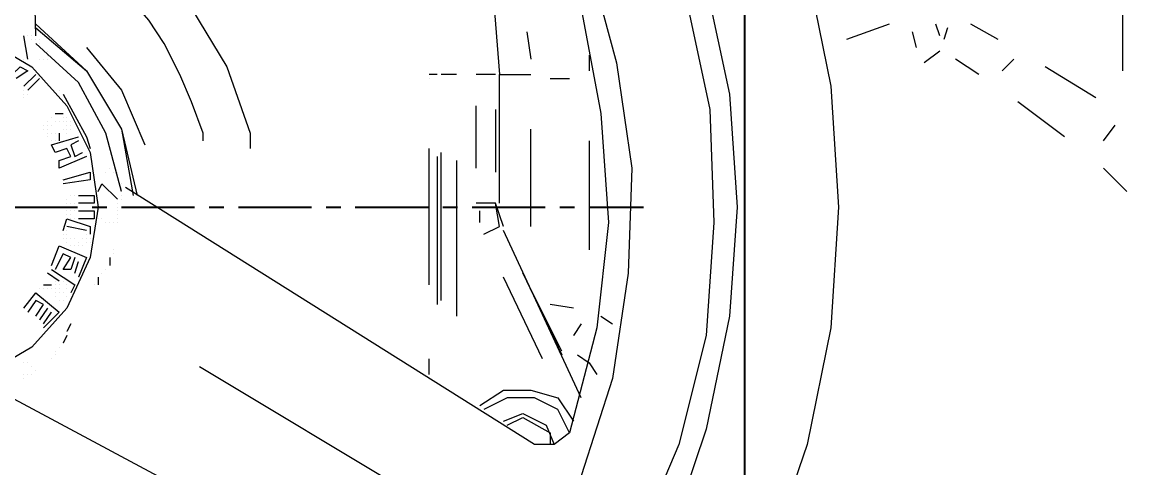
# Model space of a CAD drawing. Header units: millimetres. Extents: x 3426 to 5580, y 1375 to 2906.
# Drawn here: x 4728.8 to 4848.8, y 2594.2 to 2642.7 of the extents above; entities that cross this region are included whole.
import ezdxf

# ---------------------------------------------------------------- set-up
doc = ezdxf.new("R2010")
doc.units = ezdxf.units.MM
doc.linetypes.add('CENTER', pattern=[50.8, 31.75, -6.35, 6.35, -6.35])
for name, color, linetype in [('IA-DIBUJO', 3, 'Continuous'), ('IA-DIM', 7, 'Continuous'), ('IA-EJES', 4, 'CENTER')]:
    doc.layers.add(name, color=color, linetype=linetype)
doc.styles.add('ING-AMB', font='romans.shx', dxfattribs={"width": 0.75, "oblique": 15})
doc.dimstyles.new('ING-AMB 4', dxfattribs={"dimscale": 4, "dimtxt": 3, "dimasz": 2.5, "dimexe": 1, "dimexo": 1, "dimgap": 1, "dimtad": 1, "dimdec": 0, "dimzin": 0, "dimdsep": 46, "dimtxsty": 'ING-AMB', "dimcen": 0.1, "dimclrd": 7, "dimclre": 7, "dimclrt": 2, "dimadec": 0, "dimazin": 0, "dimtfac": 1, "dimtdec": 0, "dimtmove": 0, "dimatfit": 0, "dimfxl": 1.25, "dimtolj": 1, "dimtzin": 0, "dimarcsym": 1})

# ---------------------------------------------------------------- blocks, each defined once
blk = doc.blocks.new('*D24')
at = {"layer": 'Defpoints', "color": 0, "transparency": 16777216}
for p in [(4717.56, 2863.28), (4717.56, 2534.76), (4807.31, 2496.88)]:
    blk.add_point(p, dxfattribs=at)
at = {"layer": 'IA-DIM', "color": 7, "lineweight": -2, "transparency": 16777216}
for p, q in [((4717.56, 2538.76), (4717.56, 2867.28)), ((4807.31, 2500.88), (4807.31, 2867.28)), ((4797.31, 2863.28), (4727.56, 2863.28))]:
    blk.add_line(p, q, dxfattribs=at)
at = {"layer": 'IA-DIM', "color": 7, "transparency": 16777216}
for points in [[(4727.56, 2864.95), (4727.56, 2861.61), (4717.56, 2863.28)], [(4797.31, 2864.95), (4797.31, 2861.61), (4807.31, 2863.28)]]:
    blk.add_solid(points, dxfattribs=at)
at = {"layer": 'IA-DIM', "color": 2, "transparency": 16777216, "insert": (4762.44, 2873.28), "char_height": 12, "attachment_point": 5, "style": 'ING-AMB'}
blk.add_mtext('\\A1;90', dxfattribs=at)

msp = doc.modelspace()

# ---------------------------------------------------------------- linework, layer by layer
at = {"layer": 'IA-DIBUJO', "color": 8, "lineweight": 18}
for points in [[(4732.8, 2707.69), (4744.66, 2704.73), (4756.09, 2700.07), (4766.67, 2693.72), (4775.98, 2686.1), (4784.45, 2677.21), (4791.65, 2667.48), (4797.15, 2656.47), (4800.96, 2645.04), (4803.5, 2633.19), (4803.92, 2620.91), (4803.08, 2608.63), (4800.11, 2596.78), (4795.46, 2585.77)], [(4730.26, 2641.23), (4728.99, 2693.72)], [(4747.2, 2694.15), (4753.55, 2691.61), (4763.28, 2685.26), (4771.75, 2678.06), (4779.37, 2669.59), (4785.72, 2659.86), (4790.38, 2649.27), (4793.34, 2638.27), (4795.03, 2626.84), (4794.61, 2615.41), (4792.92, 2603.98), (4789.53, 2593.39)], [(4778.1, 2687.8), (4786.57, 2678.91), (4793.34, 2669.17), (4799.27, 2658.16), (4803.08, 2646.73), (4805.62, 2634.88), (4806.46, 2622.6), (4805.62, 2610.75), (4803.08, 2598.47), (4799.27, 2587.04)], [(4767.52, 2678.48), (4773.02, 2669.17), (4777.25, 2658.59), (4779.79, 2648), (4780.64, 2637)], [(4779.37, 2664.94), (4785.3, 2654.78), (4789.53, 2644.19), (4791.65, 2632.76), (4792.49, 2620.91), (4791.22, 2609.48), (4788.26, 2598.05), (4786.57, 2596.78), (4784.45, 2596.78), (4740, 2624.72)], [(4814.08, 2651.39), (4814.08, 2648.43), (4816.62, 2635.73), (4817.47, 2622.6), (4816.62, 2609.48), (4814.08, 2596.78), (4809.85, 2584.5)], [(4741.27, 2650.54), (4742.54, 2649.7), (4747.2, 2644.19), (4751.01, 2637.84), (4753.55, 2630.65), (4753.55, 2628.95)], [(4748.47, 2629.8), (4748.47, 2630.65), (4747.2, 2634.03), (4745.93, 2637), (4744.23, 2640.38), (4742.54, 2642.92), (4740, 2645.89), (4738.73, 2647.16)], [(4848.37, 2637.42), (4848.37, 2646.31)], [(4730.26, 2642.5), (4735.77, 2637.42), (4739.58, 2631.07), (4741.27, 2623.87)], [(4730.26, 2642.08), (4735.77, 2637.42), (4739.58, 2631.07), (4740.85, 2623.87)], [(4783.6, 2641.65), (4784.03, 2638.69)], [(4822.97, 2642.5), (4818.32, 2640.81)], [(4825.94, 2639.96), (4825.51, 2641.65)], [(4825.51, 2641.65), (4825.51, 2641.65)], [(4828.48, 2641.23), (4828.05, 2642.5)], [(4829.32, 2642.08), (4828.9, 2640.81)], [(4834.83, 2640.81), (4831.86, 2642.5)], [(4728.99, 2641.23), (4728.99, 2641.23)], [(4728.99, 2641.23), (4728.99, 2641.23)], [(4729.42, 2638.69), (4728.99, 2641.23)], [(4729.42, 2641.23), (4729.42, 2641.23)], [(4729.84, 2641.23), (4729.84, 2641.23)], [(4729.84, 2640.81), (4729.84, 2640.81)], [(4730.26, 2641.23), (4730.26, 2641.23)], [(4730.26, 2640.81), (4730.26, 2640.81)], [(4730.26, 2640.81), (4730.26, 2640.81)], [(4739.58, 2624.3), (4737.88, 2630.65), (4734.92, 2636.15), (4730.26, 2640.38)], [(4730.26, 2640.38), (4730.26, 2640.38)], [(4730.69, 2640.81), (4730.69, 2640.81)], [(4730.69, 2640.38), (4730.69, 2640.38)], [(4731.53, 2639.54), (4731.53, 2639.54)], [(4735.77, 2639.96), (4739.58, 2635.3), (4742.12, 2629.38)], [(4828.48, 2639.54), (4826.78, 2638.27)], [(4728.99, 2638.69), (4728.99, 2638.69)], [(4729.42, 2638.69), (4729.42, 2638.69)], [(4730.69, 2638.69), (4730.69, 2638.69)], [(4731.11, 2638.69), (4731.11, 2638.69)], [(4731.53, 2639.11), (4731.53, 2639.11)], [(4731.53, 2638.69), (4731.53, 2638.69)], [(4790.38, 2639.11), (4790.38, 2637.42)], [(4832.71, 2637), (4830.17, 2638.69)], [(4835.25, 2637.42), (4836.52, 2638.69)], [(4727.72, 2637), (4728.57, 2637.84), (4729.42, 2637.42), (4728.15, 2636.57)], [(4728.99, 2635.73), (4730.26, 2637)], [(4730.26, 2637), (4730.26, 2637)], [(4773.87, 2637), (4773.02, 2637)], [(4773.87, 2637), (4773.87, 2637)], [(4775.98, 2637), (4774.29, 2637)], [(4780.22, 2637), (4778.1, 2637)], [(4780.22, 2637), (4780.22, 2637)], [(4780.64, 2623.03), (4780.64, 2637), (4784.03, 2637)], [(4845.41, 2634.46), (4839.91, 2637.84)], [(4730.69, 2636.57), (4729.42, 2635.3)], [(4773.02, 2636.57), (4773.02, 2636.57)], [(4786.14, 2636.57), (4788.26, 2636.57)], [(4728.99, 2635.3), (4728.99, 2635.3)], [(4728.99, 2634.88), (4728.99, 2634.88)], [(4728.99, 2634.46), (4728.99, 2634.46)], [(4729.42, 2635.3), (4729.42, 2635.3)], [(4729.42, 2634.88), (4729.42, 2634.88)], [(4732.8, 2635.3), (4732.8, 2635.3)], [(4733.23, 2634.88), (4735.77, 2630.22), (4736.19, 2628.95)], [(4778.1, 2626.84), (4778.1, 2633.61)], [(4780.22, 2633.19), (4780.22, 2626.41)], [(4842.02, 2630.22), (4836.94, 2634.03)], [(4731.96, 2632.34), (4731.96, 2632.34)], [(4732.38, 2632.76), (4733.23, 2632.76)], [(4733.23, 2632.76), (4733.23, 2632.76)], [(4733.23, 2632.34), (4733.23, 2632.34)], [(4733.65, 2632.34), (4733.65, 2632.34)], [(4731.11, 2631.49), (4731.11, 2631.49)], [(4731.11, 2631.07), (4731.11, 2631.07)], [(4731.53, 2631.92), (4731.53, 2631.92)], [(4731.53, 2631.49), (4731.53, 2631.49)], [(4731.53, 2631.07), (4731.53, 2631.07)], [(4731.96, 2631.49), (4731.96, 2631.49)], [(4732.38, 2631.92), (4732.38, 2631.92)], [(4732.8, 2631.92), (4732.8, 2631.92)], [(4733.23, 2631.92), (4733.23, 2631.92)], [(4733.23, 2631.07), (4733.23, 2631.07)], [(4733.65, 2631.92), (4733.65, 2631.92)], [(4733.65, 2631.49), (4733.65, 2631.49)], [(4733.65, 2631.07), (4733.65, 2631.07)], [(4734.07, 2631.92), (4734.07, 2631.92)], [(4734.07, 2631.49), (4734.07, 2631.49)], [(4734.07, 2631.07), (4734.07, 2631.07)], [(4784.03, 2620.49), (4784.03, 2631.07)], [(4846.26, 2629.8), (4847.53, 2631.49)], [(4731.53, 2630.65), (4731.53, 2630.65)], [(4731.53, 2630.22), (4731.53, 2630.22)], [(4731.96, 2630.65), (4731.96, 2630.65)], [(4731.96, 2630.65), (4731.96, 2630.65)], [(4735.77, 2628.11), (4732.8, 2626.84), (4732.8, 2627.68), (4734.07, 2628.11), (4733.65, 2628.95), (4732.38, 2628.53), (4731.96, 2629.38), (4734.92, 2630.22)], [(4731.96, 2629.8), (4731.96, 2629.8)], [(4732.38, 2630.65), (4732.38, 2630.65)], [(4732.38, 2629.8), (4732.38, 2629.8)], [(4732.8, 2630.65), (4732.8, 2629.8)], [(4732.8, 2629.8), (4732.8, 2629.8)], [(4733.65, 2630.65), (4733.65, 2630.65)], [(4734.92, 2629.8), (4734.07, 2629.38), (4734.5, 2628.11), (4735.34, 2628.53)], [(4734.92, 2630.22), (4734.92, 2630.22)], [(4790.38, 2629.8), (4790.38, 2617.95)], [(4735.34, 2628.53), (4735.34, 2628.53)], [(4773.02, 2614.14), (4773.02, 2628.95)], [(4774.29, 2612.44), (4774.29, 2628.53)], [(4773.87, 2628.11), (4773.87, 2612.02)], [(4775.98, 2627.68), (4775.98, 2610.75)], [(4733.23, 2625.57), (4736.19, 2626.41), (4736.19, 2625.57), (4733.23, 2625.14)], [(4737.88, 2626.41), (4737.88, 2626.41)], [(4738.31, 2626.84), (4738.31, 2626.84)], [(4738.73, 2626.41), (4738.73, 2626.41)], [(4739.15, 2626.41), (4739.15, 2626.41)], [(4739.15, 2625.99), (4739.15, 2625.99)], [(4848.8, 2624.3), (4846.26, 2626.84)], [(4733.23, 2625.14), (4733.23, 2625.14)], [(4737.04, 2624.3), (4737.46, 2625.14), (4739.15, 2623.45)], [(4739.58, 2625.14), (4739.58, 2625.14)], [(4734.07, 2623.87), (4734.07, 2623.87)], [(4734.5, 2623.87), (4734.5, 2623.87)], [(4734.92, 2623.87), (4736.61, 2623.87), (4736.61, 2623.03), (4734.92, 2623.03)], [(4739.58, 2624.72), (4739.58, 2624.72)], [(4739.58, 2624.72), (4739.58, 2624.72)], [(4739.58, 2624.3), (4739.58, 2624.3)], [(4739.58, 2623.87), (4739.58, 2623.87)], [(4740, 2624.72), (4740, 2624.72)], [(4740, 2624.72), (4740, 2624.72)], [(4733.65, 2623.45), (4733.65, 2623.45)], [(4733.65, 2623.03), (4733.65, 2623.03)], [(4733.65, 2622.6), (4733.65, 2622.6)], [(4734.07, 2623.03), (4734.07, 2623.03)], [(4734.07, 2622.6), (4734.07, 2622.6)], [(4734.5, 2623.03), (4734.5, 2623.03)], [(4739.15, 2623.45), (4739.15, 2623.45)], [(4739.15, 2623.03), (4739.15, 2623.03)], [(4739.15, 2622.6), (4739.15, 2622.6)], [(4739.58, 2623.45), (4739.58, 2623.45)], [(4781.06, 2620.49), (4780.22, 2623.03), (4778.1, 2623.03)], [(4778.95, 2619.64), (4780.64, 2620.49), (4780.22, 2623.03)], [(4780.22, 2623.03), (4780.22, 2623.03)], [(4780.64, 2623.03), (4780.64, 2623.03)], [(4733.23, 2620.06), (4733.65, 2621.33), (4736.19, 2620.49), (4736.19, 2619.64)], [(4733.65, 2622.18), (4733.65, 2622.18)], [(4733.65, 2621.76), (4733.65, 2621.76)], [(4734.07, 2622.18), (4734.07, 2622.18)], [(4734.07, 2621.76), (4734.07, 2621.76)], [(4734.07, 2621.33), (4734.07, 2621.33)], [(4734.5, 2622.18), (4734.5, 2622.18)], [(4734.5, 2621.33), (4734.5, 2621.33)], [(4734.92, 2622.18), (4736.61, 2622.18), (4736.61, 2621.33), (4734.92, 2621.33)], [(4734.92, 2621.33), (4734.92, 2621.33)], [(4737.04, 2621.33), (4737.04, 2621.33)], [(4737.46, 2621.33), (4737.46, 2621.33)], [(4739.15, 2622.18), (4739.15, 2622.18)], [(4739.15, 2621.76), (4739.15, 2621.76)], [(4739.15, 2621.33), (4739.15, 2621.33)], [(4778.52, 2620.91), (4778.52, 2622.18)], [(4735.77, 2620.06), (4733.65, 2620.49)], [(4733.65, 2620.49), (4733.65, 2620.49)], [(4733.65, 2620.06), (4733.65, 2620.06)], [(4737.88, 2620.91), (4737.88, 2620.91)], [(4738.31, 2620.91), (4738.31, 2620.91)], [(4738.73, 2620.91), (4738.73, 2620.91)], [(4739.15, 2620.91), (4739.15, 2620.91)], [(4739.15, 2620.91), (4739.15, 2620.91)], [(4781.06, 2620.49), (4781.06, 2620.49)], [(4789.53, 2601.86), (4781.06, 2620.06)], [(4781.06, 2620.06), (4781.06, 2620.06)], [(4781.06, 2620.06), (4781.06, 2620.06)], [(4733.23, 2619.64), (4733.23, 2619.64)], [(4733.23, 2619.22), (4733.23, 2619.22)], [(4733.65, 2619.64), (4733.65, 2619.64)], [(4733.65, 2619.22), (4733.65, 2619.22)], [(4733.65, 2618.79), (4733.65, 2618.79)], [(4734.07, 2619.22), (4734.07, 2619.22)], [(4734.5, 2619.22), (4734.5, 2619.22)], [(4734.92, 2618.79), (4734.92, 2618.79)], [(4735.34, 2619.22), (4735.34, 2619.22)], [(4735.77, 2619.64), (4735.77, 2619.64)], [(4735.77, 2619.22), (4735.77, 2619.22)], [(4735.77, 2618.79), (4735.77, 2618.79)], [(4736.19, 2619.64), (4736.19, 2619.64)], [(4736.19, 2619.22), (4736.19, 2619.22)], [(4736.19, 2618.79), (4736.19, 2618.79)], [(4731.96, 2616.25), (4732.8, 2618.37), (4735.77, 2617.1), (4734.92, 2614.98)], [(4734.07, 2618.37), (4734.07, 2618.37)], [(4734.5, 2618.37), (4734.5, 2618.37)], [(4734.92, 2618.37), (4734.92, 2618.37)], [(4735.34, 2618.37), (4735.34, 2618.37)], [(4738.73, 2617.95), (4738.73, 2617.95)], [(4734.5, 2617.1), (4734.07, 2615.83), (4733.23, 2615.83), (4734.07, 2617.1), (4733.23, 2617.52), (4732.38, 2615.83)], [(4734.5, 2615.41), (4734.92, 2616.68)], [(4734.92, 2616.68), (4734.92, 2616.68)], [(4738.31, 2617.1), (4738.31, 2616.25)], [(4738.73, 2617.52), (4738.73, 2617.52)], [(4731.53, 2615.41), (4731.53, 2615.41)], [(4732.8, 2614.56), (4731.53, 2615.41)], [(4731.96, 2615.83), (4734.5, 2614.14), (4734.07, 2613.29)], [(4732.38, 2615.83), (4732.38, 2615.83)], [(4737.46, 2615.41), (4737.46, 2615.41)], [(4737.88, 2615.83), (4737.88, 2615.83)], [(4787.41, 2606.94), (4783.18, 2615.41), (4787.41, 2606.52)], [(4731.11, 2614.14), (4731.96, 2614.14)], [(4732.38, 2614.56), (4732.38, 2614.56)], [(4732.38, 2614.14), (4732.38, 2614.14)], [(4732.8, 2614.56), (4732.8, 2614.56)], [(4732.8, 2614.14), (4732.8, 2614.14)], [(4733.23, 2614.56), (4733.23, 2614.56)], [(4733.65, 2614.14), (4733.65, 2614.14)], [(4734.92, 2614.98), (4734.92, 2614.98)], [(4736.61, 2614.14), (4736.61, 2614.14)], [(4737.04, 2614.98), (4737.04, 2614.14)], [(4785.3, 2606.09), (4781.06, 2614.98)], [(4728.99, 2611.6), (4730.26, 2613.29), (4732.8, 2611.17), (4731.11, 2609.48)], [(4730.69, 2613.71), (4730.69, 2613.71)], [(4731.11, 2613.71), (4731.11, 2613.71)], [(4731.53, 2613.71), (4731.53, 2613.71)], [(4731.96, 2613.71), (4731.96, 2613.71)], [(4732.38, 2613.71), (4732.38, 2613.71)], [(4732.38, 2613.29), (4732.38, 2613.29)], [(4732.38, 2612.87), (4732.38, 2612.87)], [(4732.8, 2613.71), (4732.8, 2613.71)], [(4732.8, 2613.29), (4732.8, 2613.29)], [(4733.23, 2613.29), (4733.23, 2613.29)], [(4733.65, 2613.71), (4733.65, 2613.71)], [(4733.65, 2612.87), (4733.65, 2612.87)], [(4734.07, 2613.29), (4734.07, 2613.29)], [(4730.26, 2610.75), (4731.11, 2612.02), (4730.26, 2612.44), (4729.42, 2611.17)], [(4731.53, 2611.6), (4730.69, 2610.33)], [(4732.8, 2612.44), (4732.8, 2612.44)], [(4733.23, 2612.44), (4733.23, 2612.44)], [(4788.68, 2611.6), (4786.14, 2612.02)], [(4729.42, 2611.17), (4729.42, 2611.17)], [(4730.69, 2610.33), (4730.69, 2610.33)], [(4731.11, 2609.9), (4731.96, 2611.17)], [(4731.96, 2611.17), (4731.96, 2611.17)], [(4791.65, 2610.75), (4792.92, 2609.9)], [(4731.11, 2609.48), (4731.11, 2609.48)], [(4734.07, 2609.9), (4733.65, 2609.06)], [(4789.53, 2609.9), (4788.68, 2608.63)], [(4733.65, 2608.63), (4733.23, 2607.79)], [(4733.65, 2609.06), (4733.65, 2609.06)], [(4788.68, 2608.63), (4788.68, 2608.63)], [(4732.38, 2606.94), (4732.38, 2606.94)], [(4732.8, 2607.36), (4732.8, 2607.36)], [(4733.23, 2607.79), (4733.23, 2607.79)], [(4728.99, 2605.67), (4728.99, 2605.67)], [(4729.42, 2605.67), (4729.42, 2605.67)], [(4731.96, 2606.09), (4731.96, 2606.09)], [(4732.38, 2606.52), (4732.38, 2606.52)], [(4773.02, 2604.4), (4773.02, 2606.09)], [(4789.11, 2606.52), (4790.38, 2605.67), (4791.22, 2604.4)], [(4728.99, 2604.4), (4728.99, 2604.4)], [(4729.42, 2604.4), (4729.42, 2604.4)], [(4729.84, 2605.25), (4729.84, 2605.25)], [(4729.84, 2604.4), (4729.84, 2604.4)], [(4730.26, 2604.82), (4730.26, 2604.82)], [(4730.26, 2604.82), (4730.26, 2604.82)], [(4748.04, 2605.25), (4771.33, 2591.28)], [(4728.99, 2603.98), (4728.99, 2603.98)], [(4726.88, 2602.28), (4773.44, 2577.31), (4774.71, 2575.61), (4774.29, 2573.5), (4774.29, 2576.46)], [(4778.52, 2601.01), (4781.06, 2602.71), (4784.03, 2602.71), (4786.99, 2601.86), (4788.68, 2599.32)], [(4788.26, 2598.05), (4786.99, 2600.59), (4784.45, 2601.86), (4781.49, 2601.86), (4778.95, 2600.59)], [(4781.06, 2599.32), (4783.18, 2600.17), (4785.72, 2598.9), (4786.57, 2596.78)], [(4781.49, 2598.9), (4783.18, 2599.74), (4786.14, 2598.05), (4786.14, 2596.78)]]:
    msp.add_lwpolyline(points, dxfattribs=at)
msp.add_lwpolyline([(4737.04, 2622.6), (4736.19, 2617.1), (4733.65, 2611.6), (4729.84, 2607.36), (4724.76, 2604.4), (4718.83, 2603.13), (4713.33, 2603.55), (4707.83, 2605.67), (4703.17, 2609.48), (4699.78, 2614.14), (4698.09, 2619.64), (4698.09, 2625.57), (4699.78, 2631.07), (4703.17, 2635.73), (4707.83, 2639.54), (4713.33, 2641.65), (4718.83, 2642.08), (4724.76, 2640.81), (4729.84, 2637.84), (4733.65, 2633.61), (4736.19, 2628.53)], close=True, dxfattribs=at)
at = {"layer": 'IA-EJES', "ltscale": 0.25}
msp.add_lwpolyline([(4637.98, 2622.6), (4796.3, 2622.6)], dxfattribs=at)

# ---------------------------------------------------------------- dimensions: what is measured, and where the dimension line sits
at = {"layer": 'IA-DIM'}
dim = msp.add_linear_dim(base=(4717.56, 2863.28), p1=(4807.31, 2496.88), p2=(4717.56, 2534.76), dimstyle='ING-AMB 4', override={"dimpost": '\\X'}, dxfattribs=at)
dim.commit()
dim.dimension.update_dxf_attribs({"geometry": '*D24', "text_midpoint": (4762.44, 2873.28)})

doc.saveas('drawing.dxf')
